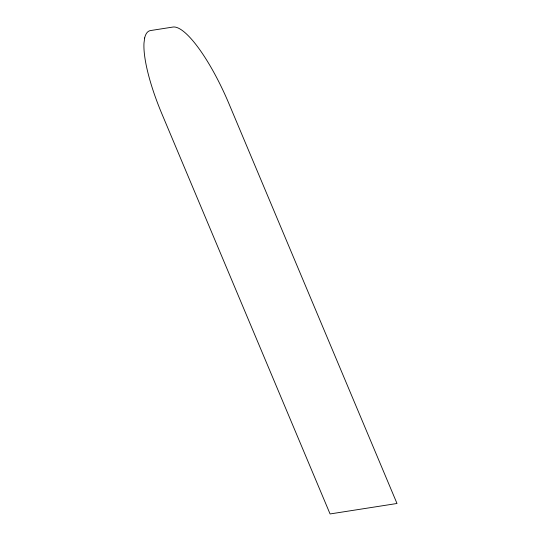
<?xml version="1.0" encoding="UTF-8"?>
<svg xmlns="http://www.w3.org/2000/svg" width="541" height="541" viewBox="0 0 541 541"><rect width="100%" height="100%" fill="white"/><g stroke="black" fill="none" stroke-linecap="round" stroke-linejoin="round"><path stroke-width="0.81" d="M144.67 37.958L143.994 42.996A86.945 21.87 66.2 0 0 161.962 114.016L330.078 513.95L397.006 503.488L228.884 103.547A86.945 21.87 66.2 0 0 172.951 27.05L150.648 30.539A86.945 21.87 66.2 0 0 144.67 37.958"/></g></svg>
